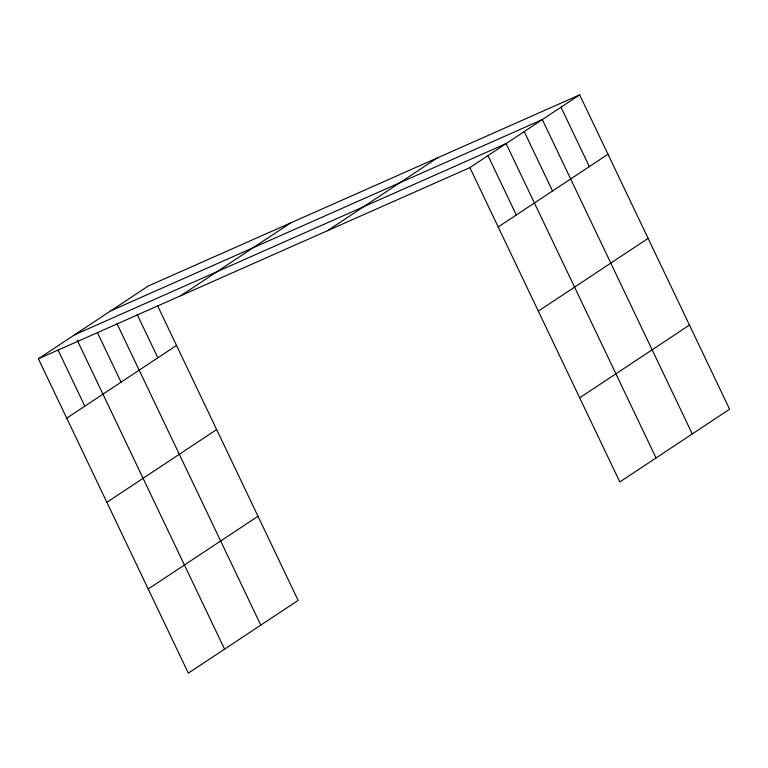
<?xml version="1.0" encoding="UTF-8"?>
<svg xmlns="http://www.w3.org/2000/svg" width="768" height="768" viewBox="0 0 768 768"><rect width="100%" height="100%" fill="white"/><g stroke="black" fill="none" stroke-linecap="round" stroke-linejoin="round"><path stroke-width="1.15" d="M157.459 305.491L298.128 600.394L188.333 673.142L38.4 358.79L148.186 286.051L579.667 94.858L729.6 409.21L619.814 481.949L469.872 167.606L579.667 94.858M180.787 295.699L290.573 222.96M327.485 230.698L437.28 157.949M66.72 418.176L176.515 345.437M498.202 226.982L607.987 154.243M106.858 502.32L216.643 429.571M538.33 311.126L648.125 238.378M148.205 588.998L257.99 516.259M579.677 397.814L689.472 325.066M110.861 310.781L542.333 119.597L692.275 433.939M74.63 334.79L506.102 143.597L656.045 457.939M38.4 358.79L469.872 167.606M561.005 107.222L589.325 166.608M524.218 131.597L552.547 190.982M487.987 155.597L516.317 214.982M137.251 314.611L157.853 357.802M117.043 323.741L260.794 625.133M97.382 332.506L121.066 382.166M77.203 340.186L224.563 649.133M58.061 350.035L84.835 406.176"/></g></svg>
